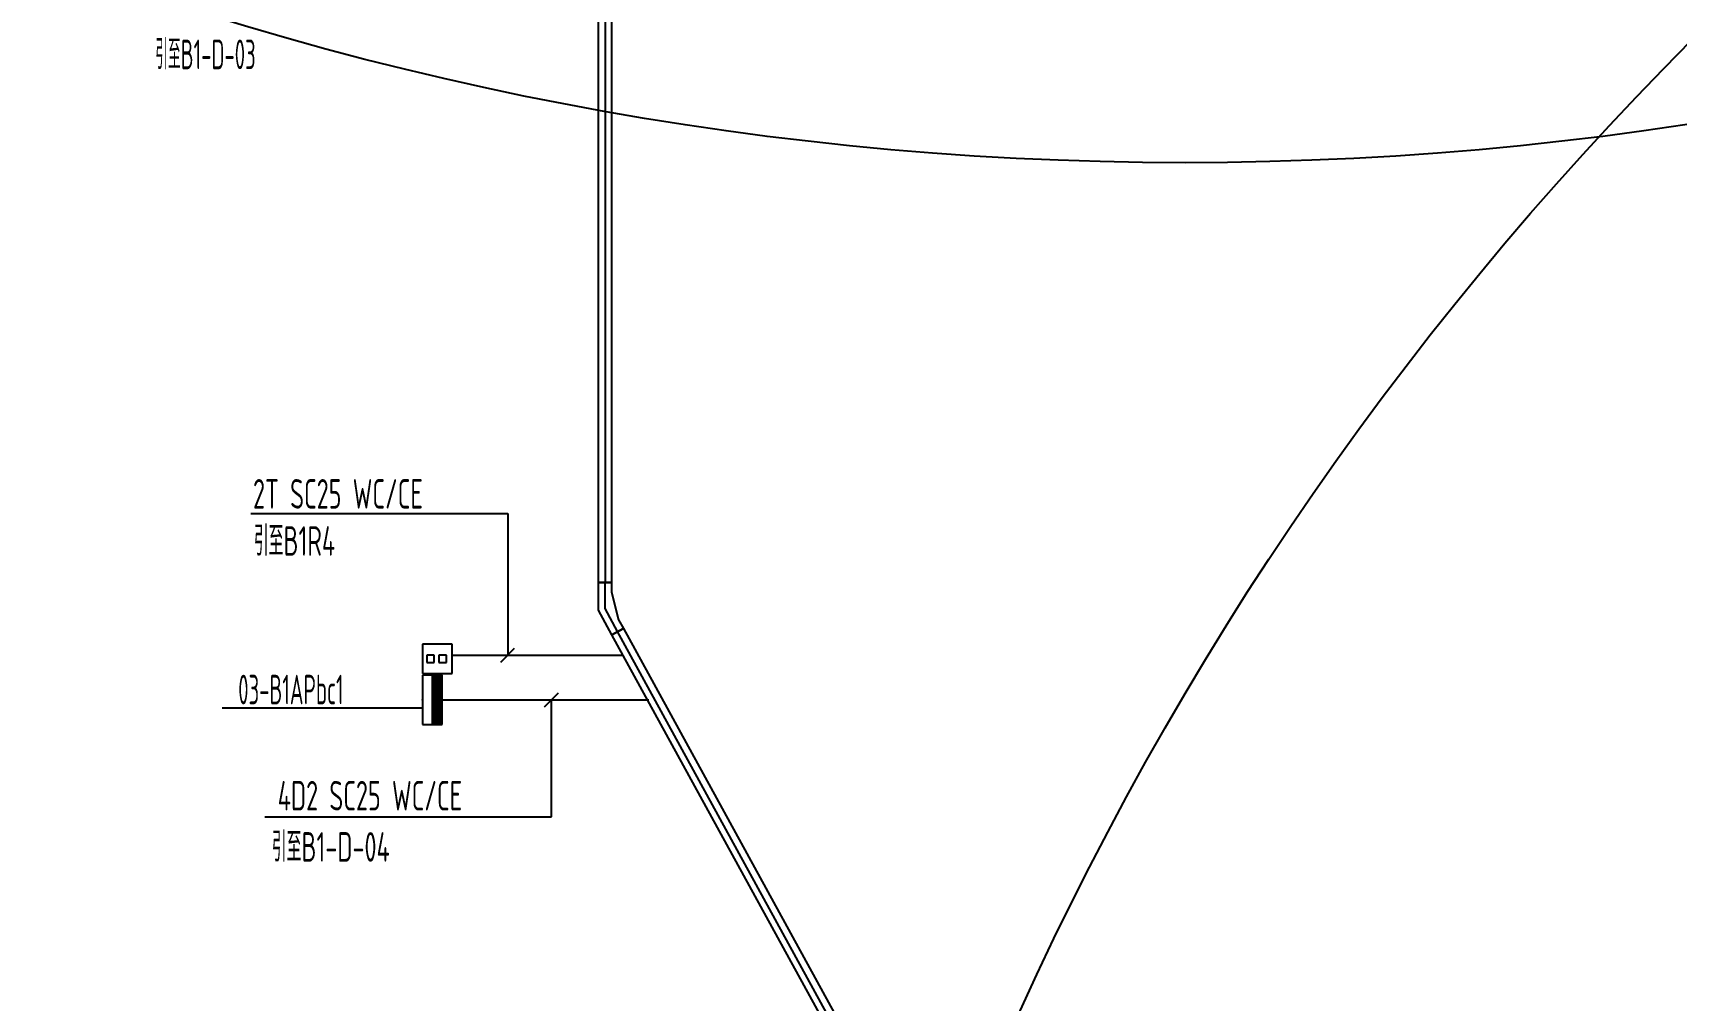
# Model space of a CAD drawing. Extents: x 0 to 3879896, y -114000 to 391286.
# Drawn here: x 1982784 to 2007824, y 229870 to 244599 of the extents above; entities that cross this region are included whole.
import ezdxf

# ---------------------------------------------------------------- set-up
doc = ezdxf.new("R2010")
doc.units = 0
doc.header["$LTSCALE"] = 1000
doc.header["$MEASUREMENT"] = 0
doc.layers.get('0').update_dxf_attribs({"linetype": 'CONTINUOUS'})
for name, color, linetype in [('CABLETRAY_DOTE', 5, 'CONTINUOUS'), ('CABLETRAY_WEAK', 6, 'CONTINUOUS'), ('T-BAS', 11, '485_LINE'), ('T-BSA TEXT', 7, '485_LINE'), ('T-INTEGRATE', 1, 'ToTP_LINE'), ('T-METER DATA', 150, 'C_LINE'), ('WIRE-通讯', 4, 'CONTINUOUS')]:
    doc.layers.add(name, color=color, linetype=linetype)
doc.styles.add('_TCH_LABEL', font='COMPLEX', dxfattribs={"bigfont": 'GBCBIG'})
doc.styles.add('_TEL_DIM', font='SIMPLEX', dxfattribs={"width": 0.8, "height": 3.5, "bigfont": 'HZTXT'})
doc.styles.add('GBSTYLE', font='gbxwxt.shx', dxfattribs={"width": 0.6, "bigfont": 'gbhzfs.shx'})
doc.styles.get("Standard").update_dxf_attribs({"font": 'GBENOR', "bigfont": 'GBCBIG'})
doc.linetypes.add('485_LINE', pattern='A,25.7,-3.58,["485",Standard,S=2.54,R=0,X=-3.2,Y=-1.27],-3.85', length=33.13)
doc.linetypes.add('C_LINE', pattern='A,25.7,-2.08,["C",Standard,S=2.54,R=0,X=-0.54,Y=-1.27],-2.35', length=30.13)
doc.linetypes.add('ToTP_LINE', pattern='A,25.7,-6.08,["TO,TP",Standard,S=2.54,R=0,X=-4.5,Y=-1.27],-6.85', length=38.63)

# ---------------------------------------------------------------- blocks, each defined once
blk = doc.blocks.new('*X637')
at = {"color": 0}
for p, q in [((-250, 33), (-183, 100)), ((-250, 68), (-218, 100)), ((-247, 0), (-147, 100)), ((-212, 0), (-112, 100)), ((-177, 0), (-77, 100)), ((-141, 0), (-41, 100)), ((-106, 0), (-6, 100)), ((-71, 0), (29, 100)), ((-35, 0), (65, 100)), ((0, 0), (100, 100)), ((35, 0), (135, 100)), ((71, 0), (171, 100)), ((106, 0), (206, 100)), ((141, 0), (241, 100)), ((177, 0), (250, 73)), ((212, 0), (250, 38)), ((247, 0), (250, 3))]:
    blk.add_line(p, q, dxfattribs=at)
blk = doc.blocks.new('$equip$00001414')
for p, q in [((0.75, 0.6), (-0.75, 0.6)), ((-0.75, 0.6), (-0.75, 0)), ((0.75, 0), (0.75, 0.6)), ((-0.75, 0.3), (0.75, 0.3)), ((-0.75, 0), (0.75, 0))]:
    blk.add_line(p, q)
at = {"const_width": 0.3}
blk.add_lwpolyline([(-0.75, 0.15), (0.75, 0.15)], dxfattribs=at)
for p in [(0, 0.6), (-0.75, 0.3), (0, 0), (0.75, 0.3)]:
    blk.add_point(p)
at = {"xscale": 0.00300000000061118, "yscale": 0.00300000000061118, "zscale": 0.00300000000061118}
blk.add_blockref('*X637', (0, 0), dxfattribs=at)
at = {"style": '_TCH_LABEL', "flags": 9}
blk.add_attdef('A', (0, 0), '', height=0.00002, dxfattribs=at)
blk = doc.blocks.new('$C30226084129344')
at = {"color": 0}
for p, q in [((-0.6, 0), (-0.6, -1.2)), ((0.6, 0), (-0.6, 0)), ((-0.368, -0.451), (-0.368, -0.749)), ((-0.069, -0.451), (-0.368, -0.451)), ((-0.069, -0.749), (-0.069, -0.451)), ((0.122, -0.451), (0.122, -0.749)), ((0.42, -0.451), (0.122, -0.451)), ((0.42, -0.749), (0.42, -0.451)), ((0.6, -1.2), (0.6, 0)), ((-0.6, -1.2), (0.6, -1.2)), ((-0.368, -0.749), (-0.069, -0.749)), ((0.122, -0.749), (0.42, -0.749))]:
    blk.add_line(p, q, dxfattribs=at)
at = {"color": 3, "style": '_TEL_DIM', "width": 0.8, "flags": 9}
blk.add_attdef('A', (0, 0), '', height=0.007, rotation=0.01003, dxfattribs=at)

msp = doc.modelspace()

# ---------------------------------------------------------------- linework, layer by layer
at = {"layer": 'CABLETRAY_DOTE'}
msp.add_line((1991502.3, 251900.5, 0), (1991502.3, 236231.2, 0), dxfattribs=at)
at = {"layer": 'CABLETRAY_DOTE', "linetype": 'ByBlock'}
for p, q in [((1991502.3, 235831.2, 0), (1991502.3, 236231.2, 0)), ((1991694.7, 235480.5, 0), (1991502.3, 235831.2, 0)), ((1996320.5, 227051.1, 0), (1991694.7, 235480.5, 0))]:
    msp.add_line(p, q, dxfattribs=at)
at = {"layer": 'CABLETRAY_WEAK'}
for p, q in [((1991402.3, 236231.2, 0), (1991402.3, 251900.5, 0)), ((1991602.3, 251900.5, 0), (1991602.3, 236231.2, 0)), ((1991602.3, 236231.2, 0), (1991402.3, 236231.2, 0))]:
    msp.add_line(p, q, dxfattribs=at)
at = {"layer": 'CABLETRAY_WEAK', "linetype": 'ByBlock'}
for p, q in [((1991402.3, 235805.6, 0), (1991402.3, 236231.2, 0)), ((1991402.3, 236231.2, 0), (1991602.3, 236231.2, 0)), ((1991602.3, 236231.2, 0), (1991602.3, 236081.2, 0)), ((1991602.3, 236081.2, 0), (1991710.2, 235660.1, 0)), ((1991607, 235432.4, 0), (1991402.3, 235805.6, 0)), ((1991710.2, 235660.1, 0), (1991782.4, 235528.6, 0)), ((1991607, 235432.4, 0), (1991782.4, 235528.6, 0)), ((1991782.4, 235528.6, 0), (1991607, 235432.4, 0)), ((1996232.8, 227003, 0), (1991607, 235432.4, 0)), ((1991782.4, 235528.6, 0), (1996408.1, 227099.3, 0))]:
    msp.add_line(p, q, dxfattribs=at)
at = {"layer": 'T-BAS', "linetype": 'ByBlock'}
for p, q in [((1989021.4, 234440.5, 0), (1992171.8, 234440.8, 0)), ((1988721.4, 234315.4, 0), (1985666.4, 234315.4, 0))]:
    msp.add_line(p, q, dxfattribs=at)
at = {"layer": 'T-BSA TEXT', "linetype": 'ByBlock'}
for p, q in [((1986103.8, 237278.1), (1990019.4, 237278.1)), ((1990019.4, 237278.1), (1990019.4, 235124.1)), ((1989913.3, 235018), (1990125.4, 235230.2)), ((1990582.6, 234334.6, 0), (1990794.7, 234546.8, 0)), ((1990688.6, 232662.2, 0), (1990688.6, 234440.7, 0)), ((1986320.6, 232662.2, 0), (1990688.6, 232662.2, 0))]:
    msp.add_line(p, q, dxfattribs=at)
at = {"layer": 'T-METER DATA', "color": 1, "linetype": 'ByBlock'}
for centre in [(2000340.4, 292621.3), (2043412.9, 209129.9)]:
    msp.add_circle(centre, 50000, dxfattribs=at)
at = {"layer": 'WIRE-通讯'}
msp.add_line((1989171.4, 235124.1), (1991785.3, 235124.1), dxfattribs=at)

# ---------------------------------------------------------------- block references
at = {"layer": 'T-BAS', "linetype": 'ByBlock', "xscale": 500, "yscale": 500, "rotation": 90}
msp.add_blockref('$equip$00001414', (1989021.4, 234440.6, 0), dxfattribs=at)
at = {"layer": 'T-INTEGRATE', "xscale": 375.0000142026693, "yscale": 375.0000142026693, "zscale": 375.0000142026693, "rotation": 180}
msp.add_blockref('$C30226084129344', (1988946.4, 234841.8, 0), dxfattribs=at)

# ---------------------------------------------------------------- texts
at = {"layer": 'T-BAS', "linetype": 'ByBlock', "style": 'GBSTYLE', "width": 0.6}
msp.add_text('03-B1APbc1', height=450, dxfattribs=at).set_placement((1985913.3, 234373.9, 0))
at = {"layer": 'T-BSA TEXT', "linetype": 'ByBlock', "style": 'GBSTYLE'}
for s, width, p in [('引至B1-D-03', 0.6, (1984648.5, 244045.9, 0)), ('2T SC25 WC/CE ', 0.7, (1986138.2, 237354.1)), ('引至B1R4', 0.7, (1986149.9, 236636.3)), ('4D2 SC25 WC/CE', 0.7, (1986514.8, 232757.3, 0)), ('引至B1-D-04', 0.7, (1986423.7, 231977.6, 0))]:
    msp.add_text(s, height=450, dxfattribs=dict(at, width=width)).set_placement(p)

doc.saveas('drawing.dxf')
